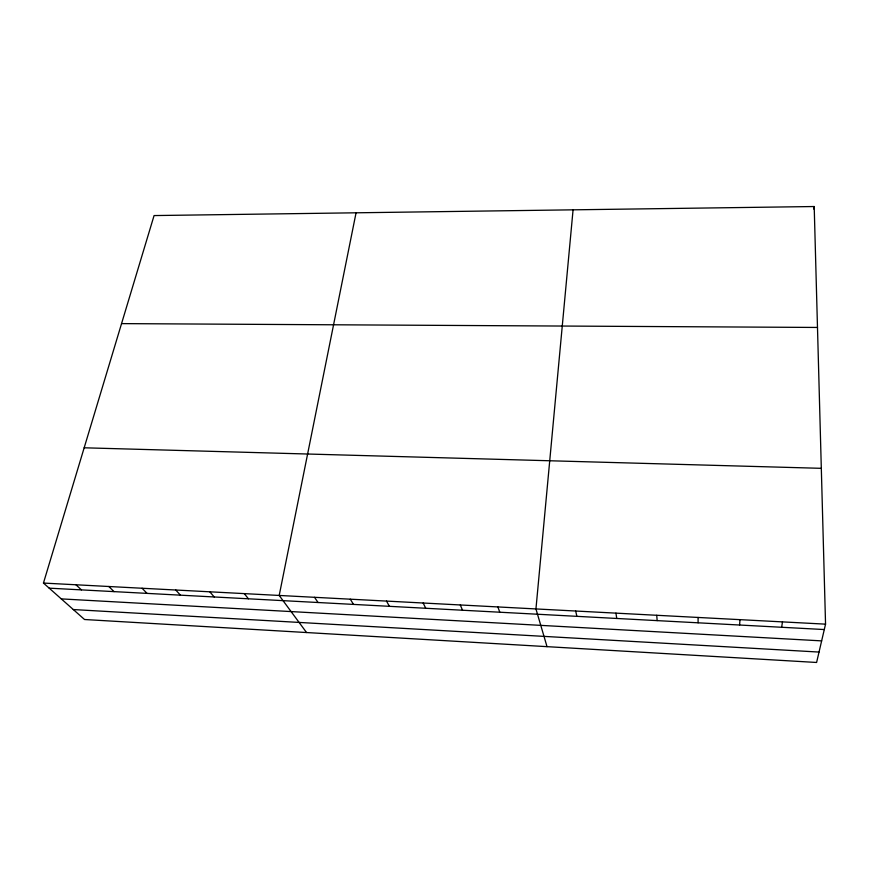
<?xml version="1.0" encoding="UTF-8"?>
<svg xmlns="http://www.w3.org/2000/svg" width="869" height="869" viewBox="0 0 869 869"><rect width="100%" height="100%" fill="white"/><g stroke="black" fill="none" stroke-linecap="round" stroke-linejoin="round"><path stroke-width="1.3" d="M739.595 625.017L739.997 619.651M573.073 209.831L535.945 608.941L547.025 646.655M813.873 209.168L814.199 206.529L154.074 215.566L43.45 583.066L84.532 619.51L816.599 662.471L825.55 624.148L814.199 206.529M781.655 627.266L782.48 621.889M356.062 212.796L279.199 595.45L306.561 632.545M121.541 323.616L817.479 327.45M84.163 447.796L821.314 468.326M43.45 583.066L825.55 624.148M49.185 588.161L824.29 629.547M61.297 598.893L821.639 640.877M73.3 609.549L819.032 652.065M75.94 584.772L81.425 589.877M108.81 586.499L114.045 591.626M142.082 588.248L147.046 593.386M175.744 590.018L180.437 595.167M209.809 591.811L214.219 596.97M244.298 593.614L248.415 598.795M314.524 597.307L318.054 602.51M350.294 599.186L353.509 604.411M386.499 601.087L389.41 606.323M423.16 603.01L425.745 608.267M460.288 604.965L462.536 610.234M497.872 606.931L499.784 612.221M575.68 611.026L576.864 616.327M615.936 613.134L616.74 618.456M656.736 615.285L657.16 620.618M698.089 617.457L698.1 622.801"/></g></svg>
